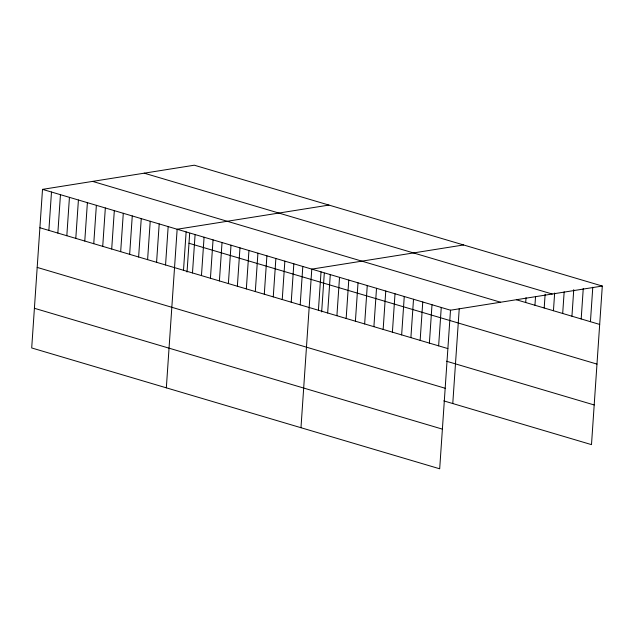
<?xml version="1.0" encoding="UTF-8"?>
<svg xmlns="http://www.w3.org/2000/svg" width="634" height="634" viewBox="0 0 634 634"><rect width="100%" height="100%" fill="white"/><g stroke="black" fill="none" stroke-linecap="round" stroke-linejoin="round"><path stroke-width="0.95" d="M602.3 286.045L194.313 165.205L42.51 189.368L31.7 347.955L439.687 468.795L450.497 310.208L602.3 286.045L591.49 444.632L443.8 400.886M48.873 230.404L51.489 192.023M57.845 233.066L60.46 194.686M66.824 235.721L69.439 197.34M75.795 238.384L78.418 200.003M84.774 241.039L87.389 202.658M93.753 243.702L96.368 205.321M102.724 246.357L105.339 207.976M111.703 249.019L114.318 210.631M120.674 251.674L123.289 213.293M129.653 254.337L132.268 215.948M138.624 256.992L141.247 218.611M147.603 259.655L150.218 221.266M156.582 262.31L159.197 223.929M165.553 264.964L168.168 226.584M166.338 387.834L177.148 229.246L328.951 205.083M183.503 270.282L186.127 231.901M187.03 272.049L189.669 233.336M192.482 272.945L195.098 234.564M201.461 275.6L204.077 237.219M210.433 278.263L213.048 239.882M219.412 280.917L222.027 242.537M228.383 283.58L231.006 245.199M237.362 286.235L239.977 247.854M246.341 288.898L248.956 250.509M255.312 291.553L257.927 253.172M264.291 294.216L266.906 255.827M273.262 296.87L275.877 258.49M282.241 299.533L284.856 261.145M291.212 302.188L293.835 263.807M300.191 304.843L302.806 266.462M300.976 427.712L311.785 269.125L463.581 244.962M318.419 310.248L321.034 271.859M321.66 311.928L324.299 273.214M327.659 312.982L330.282 274.601M336.908 315.724L339.531 277.343M346.156 318.458L348.771 280.077M355.405 321.2L358.02 282.819M364.653 323.942L367.268 285.554M373.901 326.676L376.517 288.296M383.15 329.418L385.765 291.038M392.398 332.161L395.014 293.772M401.647 334.895L404.262 296.514M410.895 337.637L413.511 299.256M420.144 340.379L422.759 301.99M429.384 343.113L432.008 304.732M438.633 345.855L441.256 307.474M452.771 403.549L459.246 308.584M525.705 302.521L526.038 297.6M534.945 305.255L535.556 296.395M544.194 307.997L545.137 294.216M553.442 310.731L554.655 293.019M562.691 313.473L564.165 291.822M571.939 316.215L573.754 289.643M581.188 318.95L583.264 288.446M590.436 321.692L592.782 287.242M144.219 173.177L552.206 294.017M516.456 299.779L599.685 324.434M92.604 181.395L500.591 302.236M42.51 189.368L450.497 310.208M188.987 243.25L596.982 364.098M39.894 227.749L447.881 348.589M446.502 361.221L594.193 404.967M37.192 267.413L445.179 388.262M34.402 308.282L442.389 429.131"/></g></svg>
